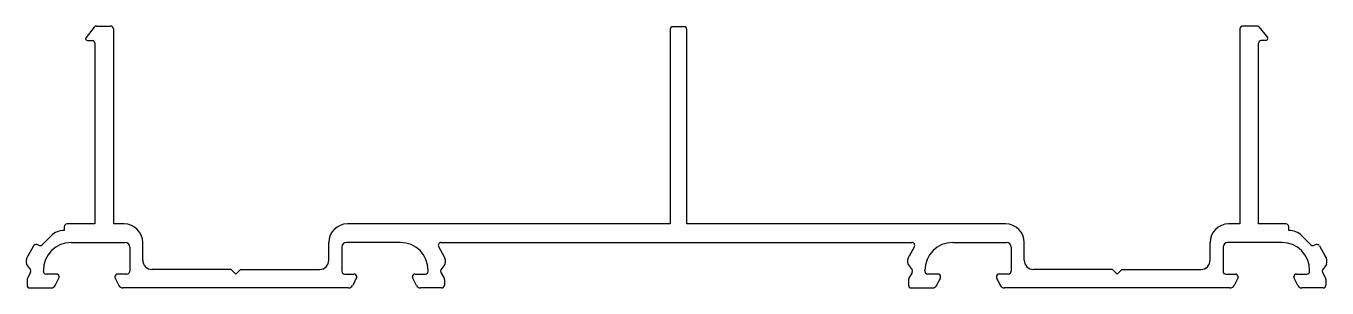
# Model space of a CAD drawing. Extents: x 590 to 730, y 737 to 765.
import ezdxf

# ---------------------------------------------------------------- set-up
doc = ezdxf.new("R2010")
doc.units = 0
doc.layers.get('0').update_dxf_attribs({"linetype": 'CONTINUOUS'})

msp = doc.modelspace()

# ---------------------------------------------------------------- linework, layer by layer
for p, q in [((596.93, 764.62), (596.05, 763.5)), ((597.17, 764.73), (598.7, 764.73)), ((599, 764.43), (599, 743.43)), ((658.96, 764.36), (658.96, 743.43)), ((660.46, 764.66), (659.26, 764.66)), ((660.76, 743.43), (660.76, 764.36)), ((720.32, 764.43), (720.32, 743.43)), ((722.16, 764.73), (720.62, 764.73)), ((722.39, 764.62), (723.28, 763.5)), ((596.21, 763.17), (596.7, 763.17)), ((597, 762.87), (597, 743.43)), ((722.32, 743.43), (722.32, 762.87)), ((723.12, 763.17), (722.62, 763.17)), ((593.71, 743.13), (593.71, 742.73)), ((597, 743.43), (594.01, 743.43)), ((600.16, 743.43), (599, 743.43)), ((658.96, 743.43), (624.2, 743.43)), ((695.09, 743.43), (660.76, 743.43)), ((720.32, 743.43), (719.11, 743.43)), ((725.28, 743.43), (722.32, 743.43)), ((725.58, 742.73), (725.58, 743.13)), ((592.3, 742.15), (591.32, 741.17)), ((594.46, 741.43), (600.26, 741.43)), ((602.16, 739.53), (602.16, 741.43)), ((622.2, 739.53), (622.2, 741.43)), ((629.9, 741.43), (624.1, 741.43)), ((634.29, 741.43), (685, 741.43)), ((689.39, 741.43), (695.19, 741.43)), ((697.09, 739.53), (697.09, 741.43)), ((717.11, 739.53), (717.11, 741.43)), ((724.83, 741.43), (719.01, 741.42)), ((726.99, 742.15), (727.96, 741.17)), ((590.38, 741.08), (589.77, 739.97)), ((600.76, 740.93), (600.76, 738.33)), ((623.6, 740.93), (623.6, 738.33)), ((634.03, 740.99), (634.58, 739.97)), ((685.26, 740.99), (684.7, 739.97)), ((695.69, 740.93), (695.69, 738.33)), ((718.51, 740.92), (718.51, 738.32)), ((728.91, 741.08), (729.51, 739.97)), ((589.65, 739.06), (590.08, 738.5)), ((591.46, 738.33), (591.46, 738.43)), ((611.68, 738.53), (603.16, 738.53)), ((612.18, 738.03), (611.68, 738.53)), ((612.18, 738.03), (612.68, 738.53)), ((612.68, 738.53), (621.2, 738.53)), ((632.9, 738.33), (632.9, 738.43)), ((634.71, 739.06), (634.28, 738.5)), ((684.58, 739.06), (685.01, 738.5)), ((686.39, 738.33), (686.39, 738.43)), ((706.61, 738.53), (698.09, 738.53)), ((707.11, 738.03), (706.61, 738.53)), ((707.11, 738.03), (707.61, 738.53)), ((707.61, 738.53), (716.11, 738.53)), ((727.83, 738.33), (727.83, 738.43)), ((729.64, 739.06), (729.21, 738.5)), ((589.7, 737.45), (589.7, 736.83)), ((590.08, 738.21), (589.74, 737.6)), ((592.86, 738.03), (591.76, 738.03)), ((592.73, 736.8), (593.13, 737.57)), ((593.16, 737.71), (593.16, 737.73)), ((599.16, 737.73), (599.16, 737.71)), ((599.19, 737.57), (599.59, 736.8)), ((600.46, 738.03), (599.46, 738.03)), ((623.9, 738.03), (624.9, 738.03)), ((625.16, 737.57), (624.77, 736.8)), ((625.2, 737.73), (625.2, 737.71)), ((631.2, 737.71), (631.2, 737.73)), ((631.63, 736.8), (631.23, 737.57)), ((631.5, 738.03), (632.6, 738.03)), ((634.28, 738.21), (634.62, 737.6)), ((634.65, 737.45), (634.65, 736.83)), ((684.63, 737.45), (684.63, 736.83)), ((685.01, 738.21), (684.67, 737.6)), ((687.79, 738.03), (686.69, 738.03)), ((687.66, 736.8), (688.06, 737.57)), ((688.09, 737.71), (688.09, 737.73)), ((694.09, 737.73), (694.09, 737.71)), ((694.12, 737.57), (694.52, 736.8)), ((695.39, 738.03), (694.39, 738.03)), ((718.81, 738.02), (719.83, 738.03)), ((720.09, 737.57), (719.7, 736.8)), ((720.13, 737.73), (720.13, 737.71)), ((726.13, 737.71), (726.13, 737.73)), ((726.56, 736.8), (726.16, 737.57)), ((726.43, 738.03), (727.53, 738.03)), ((729.21, 738.21), (729.55, 737.6)), ((729.58, 737.45), (729.58, 736.83)), ((590, 736.53), (592.29, 736.53)), ((624.32, 736.53), (600.03, 736.53)), ((634.35, 736.53), (632.07, 736.53)), ((684.93, 736.53), (687.22, 736.53)), ((719.25, 736.53), (694.96, 736.53)), ((729.28, 736.53), (727, 736.53))]:
    msp.add_line(p, q)
for centre, radius, start, end in [((597.17, 764.43), 0.3, 90, 141.7681), ((598.7, 764.43), 0.3, 0, 90), ((659.26, 764.36), 0.3, 90, 180), ((660.46, 764.36), 0.3, 0, 90), ((720.62, 764.43), 0.3, 90, 180), ((722.16, 764.43), 0.3, 38.2319, 90), ((596.21, 763.37), 0.2, 141.7681, 270), ((596.7, 762.87), 0.3, 0, 90), ((722.62, 762.87), 0.3, 90, 180.001), ((723.12, 763.37), 0.2, 270, 38.2319), ((593.71, 740.73), 2, 90, 135), ((594.01, 743.13), 0.3, 90, 180), ((600.16, 741.43), 2, 0, 90), ((624.2, 741.43), 2, 90, 180), ((695.09, 741.43), 2, 0, 90), ((719.11, 741.43), 2, 90, 180), ((725.28, 743.13), 0.3, 360, 90), ((725.58, 740.73), 2, 45, 90), ((590.62, 740.91), 0.3, 105.9298, 143.5064), ((590.68, 740.71), 0.5, 57.1841, 105.9298), ((594.46, 738.43), 3, 90, 180), ((600.26, 740.93), 0.5, 0, 90), ((624.1, 740.93), 0.5, 90, 180), ((629.9, 738.43), 3, 0, 90), ((634.29, 741.13), 0.3, 90, 208.7822), ((685, 741.13), 0.3, 331.2178, 90), ((689.39, 738.43), 3, 90, 180), ((695.19, 740.93), 0.5, 0, 90), ((719.01, 740.92), 0.5, 90, 180), ((724.83, 738.43), 3, 0, 90), ((728.61, 740.71), 0.5, 74.0702, 122.8159), ((728.66, 740.91), 0.3, 36.4936, 74.0702), ((590.59, 739.4), 1, 144.6895, 199.6645), ((591.11, 741.39), 0.3, 237.1841, 315), ((633.77, 739.4), 1, 340.3355, 35.3105), ((685.52, 739.4), 1, 144.6895, 199.6645), ((728.18, 741.39), 0.3, 225, 302.8159), ((728.7, 739.4), 1, 340.3355, 35.3105), ((589.82, 738.36), 0.3, 331.0564, 29.3687), ((603.16, 739.53), 1, 180, 270), ((621.2, 739.53), 1, 270, 0), ((634.54, 738.36), 0.3, 150.6313, 208.9436), ((684.75, 738.36), 0.3, 331.0564, 29.3687), ((698.09, 739.53), 1, 180, 270), ((716.11, 739.53), 1, 270, 0), ((729.47, 738.36), 0.3, 150.6313, 208.9436), ((590, 737.45), 0.3, 151.0564, 180), ((591.76, 738.33), 0.3, 180, 270), ((592.86, 737.73), 0.3, 0, 90), ((592.86, 737.71), 0.3, 332.6083, 0), ((599.46, 737.73), 0.3, 90, 180), ((599.46, 737.71), 0.3, 180, 207.3917), ((600.46, 738.33), 0.3, 270, 0), ((623.9, 738.33), 0.3, 180, 270), ((624.9, 737.73), 0.3, 0, 90), ((624.9, 737.71), 0.3, 332.6083, 0), ((631.5, 737.73), 0.3, 90, 180), ((631.5, 737.71), 0.3, 180, 207.3917), ((632.6, 738.33), 0.3, 270, 0), ((634.35, 737.45), 0.3, 0, 28.9436), ((684.93, 737.45), 0.3, 151.0564, 180), ((686.69, 738.33), 0.3, 180, 270), ((687.79, 737.73), 0.3, 0, 90), ((687.79, 737.71), 0.3, 332.6083, 0), ((694.39, 737.73), 0.3, 90, 180), ((694.39, 737.71), 0.3, 180, 207.3917), ((695.39, 738.33), 0.3, 270, 0), ((718.81, 738.32), 0.3, 180, 270), ((719.83, 737.73), 0.3, 0, 90), ((719.83, 737.71), 0.3, 332.6083, 0), ((726.43, 737.73), 0.3, 90, 180), ((726.43, 737.71), 0.3, 180, 207.3917), ((727.53, 738.33), 0.3, 270, 0), ((729.28, 737.45), 0.3, 0, 28.9436), ((590, 736.83), 0.3, 180, 270), ((592.29, 737.03), 0.5, 270, 332.6083), ((600.03, 737.03), 0.5, 207.3917, 270), ((624.32, 737.03), 0.5, 270, 332.6083), ((632.07, 737.03), 0.5, 207.3917, 270), ((634.35, 736.83), 0.3, 270, 360), ((684.93, 736.83), 0.3, 180, 270), ((687.22, 737.03), 0.5, 270, 332.6083), ((694.96, 737.03), 0.5, 207.3917, 270), ((719.25, 737.03), 0.5, 270, 332.6083), ((727, 737.03), 0.5, 207.3917, 270), ((729.28, 736.83), 0.3, 270, 0)]:
    msp.add_arc(centre, radius, start, end)

doc.saveas('drawing.dxf')
